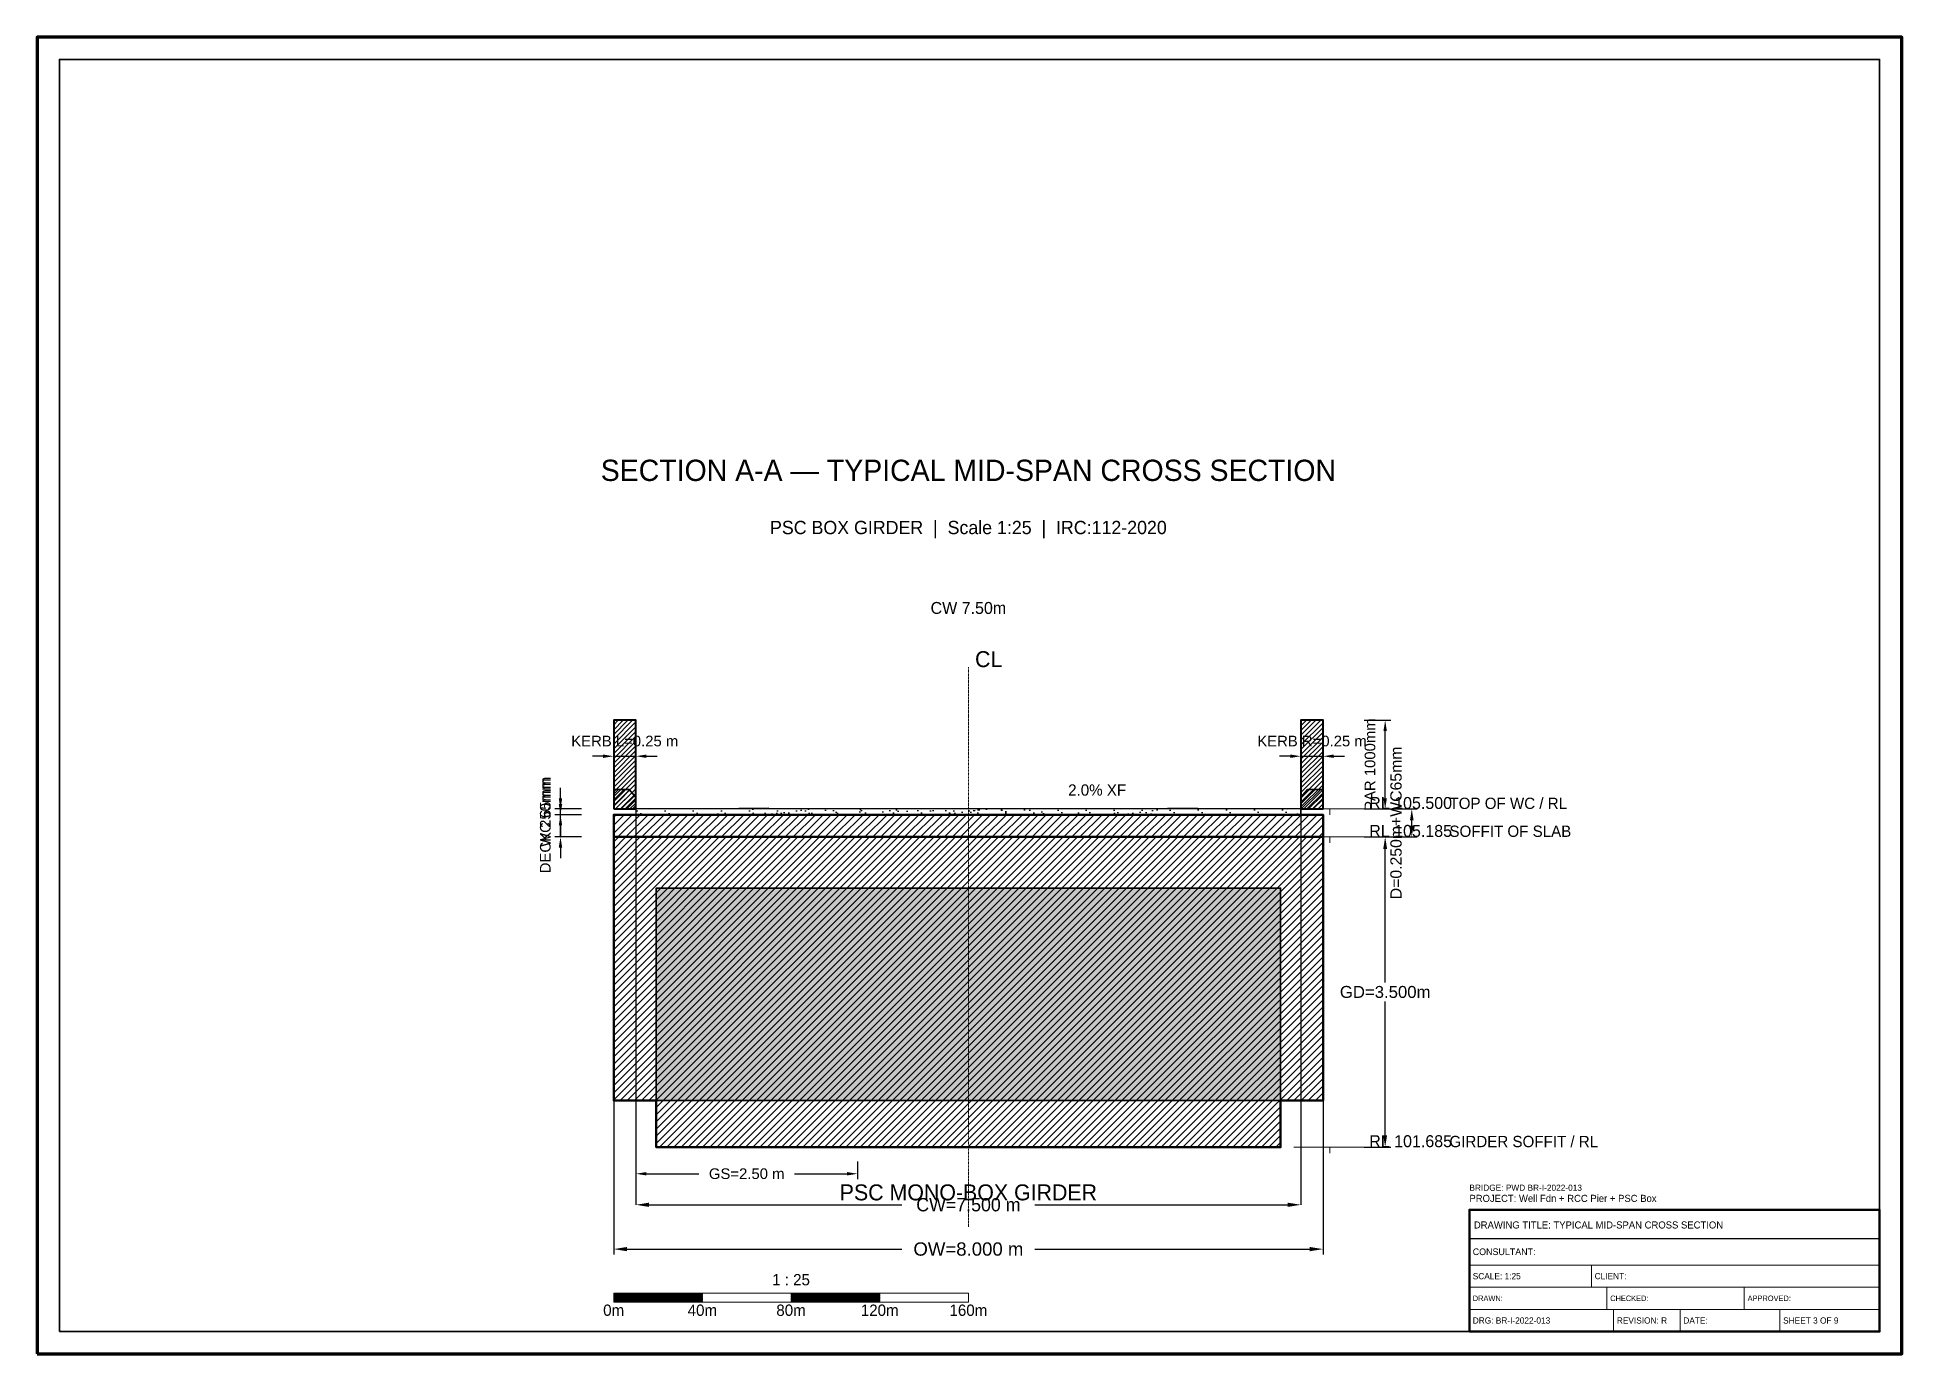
# Model space of a CAD drawing. Header units: metres. Extents: x 0 to 841, y 0 to 594.
import ezdxf
from ezdxf.enums import TextEntityAlignment as Align

# ---------------------------------------------------------------- set-up
doc = ezdxf.new("R2010")
doc.units = ezdxf.units.M
doc.linetypes.add('CENTER', pattern=[1.5, 0.75, -0.25, 0.25, -0.25])
for name, color, linetype, lineweight in [('BORDER-INNER', 7, 'Continuous', 35), ('BORDER-OUTER', 7, 'Continuous', 70), ('DIM-LEVEL', 3, 'Continuous', 18), ('DIM-LINEAR', 3, 'Continuous', 18), ('DIM-SLOPE', 3, 'Continuous', 18), ('STRUC-CENTRE', 6, 'CENTER', 18), ('STRUC-HATCHING', 8, 'Continuous', 18), ('SUPER-DECK', 2, 'Continuous', 50), ('SUPER-GIRDER', 1, 'Continuous', 35), ('SUPER-KERB', 7, 'Continuous', 25), ('SUPER-PARAPET', 2, 'Continuous', 35), ('SUPER-WEARING', 8, 'Continuous', 25), ('SYM-SCALE', 7, 'Continuous', 13), ('TEXT-GENERAL', 7, 'Continuous', 18), ('TEXT-HEADER', 7, 'Continuous', 25), ('TEXT-LEVEL', 5, 'Continuous', 18), ('TEXT-SPEC', 7, 'Continuous', 13), ('TEXT-TITLE', 7, 'Continuous', 25), ('TITLEBLK-BOX', 7, 'Continuous', 50), ('TITLEBLK-TEXT', 7, 'Continuous', 18)]:
    doc.layers.add(name, color=color, linetype=linetype, lineweight=lineweight)
doc.styles.add('BRIDGE_STD', font='Arial.ttf')
doc.dimstyles.new('BRG_DIM', dxfattribs={"dimtxt": 0.006, "dimasz": 6, "dimexe": 1.25, "dimexo": 0.625, "dimtad": 1, "dimcen": 2.5, "dimazin": 3, "dimtfac": 1, "dimtmove": 0, "dimatfit": 3})
doc.dimstyles.new('pmb100', dxfattribs={"dimtxt": 2.5, "dimasz": 0.9375, "dimexe": 2.5, "dimexo": 2.5, "dimtad": 0, "dimtih": 1, "dimdec": 0, "dimtxsty": 'BRIDGE_STD', "dimcen": 2.5, "dimazin": 3, "dimtfac": 1, "dimtmove": 0, "dimatfit": 3})

# ---------------------------------------------------------------- blocks, each defined once
blk = doc.blocks.new('_CLOSEDFILLED')
at = {"color": 0, "linetype": 'BYBLOCK'}
blk.add_solid([(-1, 0.16), (0, 0), (-1, -0.16)], dxfattribs=at)
blk = doc.blocks.new('*D1')
for p, q in [((270, 245.8), (270, 67.2)), ((570, 245.8), (570, 67.2)), ((276, 67.2), (390, 67.2)), ((450, 67.2), (564, 67.2))]:
    blk.add_line(p, q)
at = {"layer": 'Defpoints'}
for p in [(270, 245.8), (570, 245.8), (270, 67.2)]:
    blk.add_point(p, dxfattribs=at)
at = {"layer": 'DIM-LINEAR', "xscale": 6, "yscale": 6, "rotation": 180}
blk.add_blockref('_CLOSEDFILLED', (270, 67.2), dxfattribs=at)
at = {"layer": 'DIM-LINEAR', "xscale": 6, "yscale": 6}
blk.add_blockref('_CLOSEDFILLED', (570, 67.2), dxfattribs=at)
at = {"layer": 'DIM-LINEAR', "color": 3, "insert": (420, 67.2), "char_height": 6, "attachment_point": 5}
blk.add_mtext('CW=7.500 m', dxfattribs=at)

msp = doc.modelspace()

# ---------------------------------------------------------------- hatches: boundary and pattern name
at = {"layer": 'STRUC-HATCHING'}
h = msp.add_hatch(dxfattribs=at)
h.set_pattern_fill('ANSI31', scale=0.48)
h.paths.add_polyline_path([(260, 245.8), (270, 245.8), (270, 285.8), (260, 285.8)])
h = msp.add_hatch(dxfattribs=at)
h.set_pattern_fill('ANSI31', scale=0.48)
h.paths.add_polyline_path([(570, 245.8), (580, 245.8), (580, 285.8), (570, 285.8)])
h = msp.add_hatch(dxfattribs=at)
h.set_pattern_fill('ANSI31', scale=0.56)
h.paths.add_polyline_path([(260, 245.8), (270, 245.8), (270, 251.08), (267, 254.6), (260, 254.6)])
h = msp.add_hatch(dxfattribs=at)
h.set_pattern_fill('ANSI31', scale=0.56)
h.paths.add_polyline_path([(570, 245.8), (580, 245.8), (580, 254.6), (573, 254.6), (570, 251.08)])
h = msp.add_hatch(dxfattribs=at)
h.set_pattern_fill('ANSI31', scale=0.8)
h.paths.add_polyline_path([(260, 233.2), (580, 233.2), (580, 243.2), (260, 243.2)])
h = msp.add_hatch(dxfattribs=at)
h.set_pattern_fill('ANSI31', scale=0.72)
h.paths.add_polyline_path([(260, 233.2), (580, 233.2), (580, 114.2), (560.8, 114.2), (560.8, 93.2), (279.2, 93.2), (279.2, 114.2), (260, 114.2)])
h = msp.add_hatch(color=7, dxfattribs=at)
h.dxf.hatch_style = 1
h.paths.add_polyline_path([(279.2, 114.2), (560.8, 114.2), (560.8, 210.12), (279.2, 210.12)])
at = {"layer": 'SUPER-WEARING'}
h = msp.add_hatch(dxfattribs=at)
h.set_pattern_fill('AR-SAND', scale=0.16)
h.paths.add_polyline_path([(270, 243.2), (570, 243.2), (570, 245.8), (270, 245.8)])
at = {"layer": 'SYM-SCALE'}
h = msp.add_hatch(dxfattribs=at)
h.set_pattern_fill('SOLID')
h.paths.add_polyline_path([(260, 23.2), (300, 23.2), (300, 27.28), (260, 27.28)])
h = msp.add_hatch(dxfattribs=at)
h.set_pattern_fill('SOLID')
h.paths.add_polyline_path([(340, 23.2), (380, 23.2), (380, 27.28), (340, 27.28)])

# ---------------------------------------------------------------- linework, layer by layer
at = {"layer": 'BORDER-INNER'}
msp.add_lwpolyline([(10, 10), (831, 10), (831, 584), (10, 584), (10, 10)], dxfattribs=at)
at = {"layer": 'BORDER-OUTER'}
msp.add_lwpolyline([(0, 0), (841, 0), (841, 594), (0, 594), (0, 0)], dxfattribs=at)
at = {"layer": 'DIM-LEVEL'}
for p, q in [((566.8, 245.8), (599.2, 245.8)), ((583, 245.8), (583, 243.1)), ((566.8, 233.2), (599.2, 233.2)), ((583, 233.2), (583, 230.5)), ((566.8, 93.2), (599.2, 93.2)), ((583, 93.2), (583, 90.5))]:
    msp.add_line(p, q, dxfattribs=at)
at = {"layer": 'DIM-SLOPE', "color": 3}
for p, q in [((330, 246.3), (276, 245.76)), ((510, 246.3), (564, 245.76))]:
    msp.add_line(p, q, dxfattribs=at)
at = {"layer": 'STRUC-CENTRE'}
msp.add_line((420, 57.2), (420, 309.8), dxfattribs=at)
at = {"layer": 'SUPER-DECK', "lineweight": 50}
msp.add_lwpolyline([(260, 233.2), (580, 233.2), (580, 243.2), (260, 243.2), (260, 233.2)], dxfattribs=at)
at = {"layer": 'SUPER-GIRDER', "lineweight": 50}
msp.add_lwpolyline([(260, 233.2), (580, 233.2), (580, 114.2), (560.8, 114.2), (560.8, 93.2), (279.2, 93.2), (279.2, 114.2), (260, 114.2), (260, 233.2)], dxfattribs=at)
at = {"layer": 'SUPER-GIRDER'}
msp.add_lwpolyline([(279.2, 114.2), (560.8, 114.2), (560.8, 210.12), (279.2, 210.12), (279.2, 114.2)], dxfattribs=at)
at = {"layer": 'SUPER-KERB', "lineweight": 35}
for points in [[(260, 245.8), (270, 245.8), (270, 251.08), (267, 254.6), (260, 254.6), (260, 245.8)], [(570, 245.8), (580, 245.8), (580, 254.6), (573, 254.6), (570, 251.08), (570, 245.8)]]:
    msp.add_lwpolyline(points, dxfattribs=at)
at = {"layer": 'SUPER-PARAPET', "lineweight": 40}
for points in [[(260, 245.8), (270, 245.8), (270, 285.8), (260, 285.8), (260, 245.8)], [(570, 245.8), (580, 245.8), (580, 285.8), (570, 285.8), (570, 245.8)]]:
    msp.add_lwpolyline(points, dxfattribs=at)
at = {"layer": 'SUPER-WEARING'}
msp.add_lwpolyline([(270, 243.2), (570, 243.2), (570, 245.8), (270, 245.8), (270, 243.2)], dxfattribs=at)
at = {"layer": 'SYM-SCALE'}
msp.add_lwpolyline([(260, 23.2), (420, 23.2), (420, 27.28), (260, 27.28), (260, 23.2)], dxfattribs=at)
at = {"layer": 'TITLEBLK-BOX', "lineweight": 50}
msp.add_lwpolyline([(646, 10), (831, 10), (831, 65), (646, 65), (646, 10)], dxfattribs=at)
at = {"layer": 'TITLEBLK-BOX', "lineweight": 30}
msp.add_lwpolyline([(646, 52), (831, 52), (831, 65), (646, 65), (646, 52)], dxfattribs=at)
at = {"layer": 'TITLEBLK-BOX', "lineweight": 18}
for points in [[(646, 40), (831, 40), (831, 52), (646, 52), (646, 40)], [(646, 30), (701, 30), (701, 40), (646, 40), (646, 30)], [(701, 30), (831, 30), (831, 40), (701, 40), (701, 30)], [(646, 20), (708, 20), (708, 30), (646, 30), (646, 20)], [(708, 20), (770, 20), (770, 30), (708, 30), (708, 20)], [(770, 20), (831, 20), (831, 30), (770, 30), (770, 20)], [(646, 10), (711, 10), (711, 20), (646, 20), (646, 10)], [(711, 10), (741, 10), (741, 20), (711, 20), (711, 10)], [(741, 10), (786, 10), (786, 20), (741, 20), (741, 10)], [(786, 10), (831, 10), (831, 20), (786, 20), (786, 10)]]:
    msp.add_lwpolyline(points, dxfattribs=at)

# ---------------------------------------------------------------- texts
at = {"layer": 'DIM-SLOPE', "color": 3}
msp.add_text('2.0% XF', height=5.1, dxfattribs=at).set_placement((465, 251.8))
at = {"layer": 'STRUC-CENTRE'}
msp.add_text('CL', height=7.2, dxfattribs=at).set_placement((423, 309.8))
at = {"layer": 'TEXT-GENERAL'}
for s, height, p in [('CW 7.50m', 5.4, (420, 333.8)), ('PSC MONO-BOX GIRDER', 7.2, (420, 69.2)), ('1 : 25', 5.1, (340, 30.85)), ('0m', 5.1, (260, 17.08)), ('40m', 5.1, (300, 17.08)), ('80m', 5.1, (340, 17.08)), ('120m', 5.1, (380, 17.08)), ('160m', 5.1, (420, 17.08))]:
    msp.add_text(s, height=height, dxfattribs=at).set_placement(p, align=Align.CENTER)
at = {"layer": 'TEXT-HEADER'}
msp.add_text('SECTION A-A — TYPICAL MID-SPAN CROSS SECTION', height=9.6, dxfattribs=at).set_placement((420, 393.8), align=Align.CENTER)
at = {"layer": 'TEXT-LEVEL'}
for s, height, p in [('RL 105.500', 5.4, (600.82, 245.8)), ('TOP OF WC / RL', 5.1, (637, 245.8)), ('RL 105.185', 5.4, (600.82, 233.2)), ('SOFFIT OF SLAB', 5.1, (637, 233.2)), ('RL 101.685', 5.4, (600.82, 93.2)), ('GIRDER SOFFIT / RL', 5.1, (637, 93.2))]:
    msp.add_text(s, height=height, dxfattribs=at).set_placement(p)
at = {"layer": 'TEXT-SPEC'}
msp.add_text('PSC BOX GIRDER  |  Scale 1:25  |  IRC:112-2020', height=6, dxfattribs=at).set_placement((420, 369.8), align=Align.CENTER)
at = {"layer": 'TEXT-TITLE'}
for s, p in [('PROJECT: Well Fdn + RCC Pier + PSC Box', (646, 68.5)), ('DRAWING TITLE: TYPICAL MID-SPAN CROSS SECTION', (648, 56.5))]:
    msp.add_text(s, height=3.2, dxfattribs=at).set_placement(p)
at = {"layer": 'TITLEBLK-TEXT'}
for s, height, p in [('BRIDGE: PWD BR-I-2022-013', 2.8, (646, 73.5)), ('CONSULTANT: ', 3, (647.5, 44.5)), ('SCALE: 1:25', 2.8, (647.5, 33.6)), ('CLIENT: ', 2.8, (702.5, 33.6)), ('DRAWN: ', 2.5, (647.5, 23.75)), ('CHECKED: ', 2.5, (709.5, 23.75)), ('APPROVED: ', 2.5, (771.5, 23.75)), ('DRG: BR-I-2022-013', 2.8, (647.5, 13.6)), ('REVISION: R', 2.8, (712.5, 13.6)), ('DATE: ', 2.8, (742.5, 13.6)), ('SHEET 3 OF 9', 2.8, (787.5, 13.6))]:
    msp.add_text(s, height=height, dxfattribs=at).set_placement(p)

# ---------------------------------------------------------------- dimensions: what is measured, and where the dimension line sits
at = {"layer": 'DIM-LINEAR'}
for base, p1, p2, text, override in [((260, 269.6), (260, 263.6), (270, 263.6), 'KERB L=0.25 m', {"dimtxt": 4.8, "dimasz": 4.8, "dimgap": 1.92, "dimclrt": 3}), ((570, 269.6), (570, 263.6), (580, 263.6), 'KERB R=0.25 m', {"dimtxt": 4.8, "dimasz": 4.8, "dimgap": 1.92, "dimclrt": 3}), ((260, 47.2), (260, 245.8), (580, 245.8), 'OW=8.000 m', {"dimtxt": 6, "dimasz": 6, "dimgap": 2.4, "dimclrt": 3}), ((270, 81.2), (270, 89.2), (370, 89.2), 'GS=2.50 m', {"dimtxt": 4.8, "dimasz": 4.8, "dimgap": 1.92, "dimclrt": 3})]:
    msp.add_linear_dim(base=base, p1=p1, p2=p2, text=text, dimstyle='pmb100', override=override, dxfattribs=at).render()
for base, p1, p2, text, override in [((608, 245.8), (596, 245.8), (596, 285.8), 'PAR 1000mm', {"dimtxt": 4.8, "dimasz": 4.8, "dimgap": 1.92, "dimclrt": 3}), ((620, 233.2), (596, 233.2), (596, 245.8), 'D=0.250m+WC65mm', {"dimtxt": 5.1, "dimasz": 5.1, "dimgap": 2.04, "dimclrt": 3}), ((236, 243.2), (248, 243.2), (248, 245.8), 'WC 65mm', {"dimtxt": 4.8, "dimasz": 4.8, "dimgap": 1.92, "dimclrt": 3}), ((236, 233.2), (248, 233.2), (248, 243.2), 'DECK 250mm', {"dimtxt": 4.8, "dimasz": 4.8, "dimgap": 1.92, "dimclrt": 3}), ((608, 93.2), (596, 93.2), (596, 233.2), 'GD=3.500m', {"dimtxt": 5.4, "dimasz": 5.4, "dimgap": 2.16, "dimclrt": 3})]:
    msp.add_linear_dim(base=base, p1=p1, p2=p2, angle=90, text=text, dimstyle='pmb100', override=override, dxfattribs=at).render()
dim = msp.add_linear_dim(base=(270, 67.2), p1=(270, 245.8), p2=(570, 245.8), text='CW=7.500 m', dimstyle='BRG_DIM', override={"dimtxt": 6, "dimasz": 6, "dimgap": 2.4, "dimclrt": 3}, dxfattribs=at)
dim.commit()
dim.dimension.update_dxf_attribs({"geometry": '*D1', "text_midpoint": (420, 67.2)})

doc.saveas('drawing.dxf')
